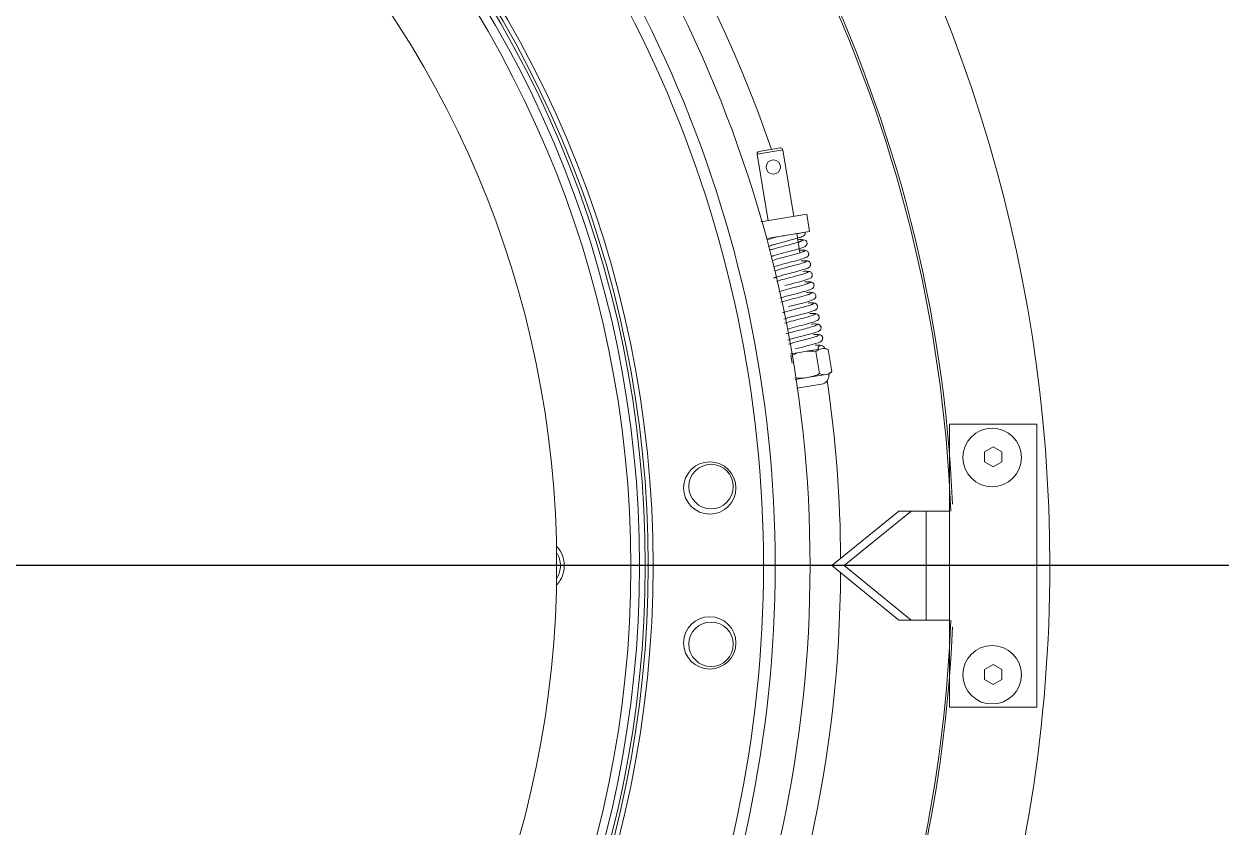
# Model space of a CAD drawing. Header units: millimetres. Extents: x -1838618 to -1600818, y -1770412 to -1553248.
# Drawn here: x -1792291 to -1792016.4, y -1685605.7 to -1685421.4 of the extents above; entities that cross this region are included whole.
import ezdxf

# ---------------------------------------------------------------- set-up
doc = ezdxf.new("R2010")
doc.units = ezdxf.units.MM
doc.header["$LTSCALE"] = 100
doc.layers.add('412equipment', color=6, linetype='Continuous')
doc.layers.add('_____1', color=160, linetype='Continuous')

# ---------------------------------------------------------------- blocks, each defined once
blk = doc.blocks.new('67')
at = {"color": 4, "ltscale": 100}
blk.add_line((26786.59, 0), (-4089.12, 0), dxfattribs=at)
blk = doc.blocks.new('A$C2A4D0462')
at = {"layer": '_____1', "color": 7, "lineweight": 0}
for p, q in [((18.783, 6.362), (18.388, 6.297)), ((18.388, 6.297), (18.557, 5.277)), ((18.415, 6.335), (18.744, 6.39)), ((18.783, 6.362), (18.951, 5.343)), ((18.447, 5.259), (19.149, 5.375)), ((19.149, 5.375), (19.192, 5.112)), ((19.192, 5.112), (18.536, 5.004)), ((18.995, 5.08), (19.044, 4.786)), ((19.138, 3.279), (19.353, 3.314)), ((19.353, 3.314), (19.4, 3.322)), ((19.4, 3.322), (19.424, 3.326)), ((19.424, 3.326), (19.476, 3.306)), ((19.476, 3.306), (19.532, 2.969)), ((18.899, 3.239), (19.045, 3.263)), ((18.926, 3.096), (18.906, 3.212)), ((19.045, 3.263), (19.138, 3.279)), ((19.342, 2.937), (19.286, 3.275)), ((19.442, 2.924), (19.486, 2.931)), ((19.486, 2.931), (19.532, 2.969)), ((18.972, 2.846), (19.157, 2.876)), ((19.376, 2.778), (18.997, 2.715)), ((19.157, 2.876), (19.442, 2.924)), ((19.34, 2.772), (19.34, 2.772)), ((22.666, 2.166), (21.333, 2.166)), ((21.333, 2.166), (21.333, 0.833)), ((22.666, -2.167), (22.666, 2.166)), ((21.866, 1.743), (22, 1.82)), ((21.866, 1.589), (21.866, 1.743)), ((22, 1.82), (22.133, 1.743)), ((22.133, 1.743), (22.133, 1.589)), ((22, 1.512), (21.866, 1.589)), ((22.133, 1.589), (22, 1.512)), ((19.533, 0), (20.559, 0.833)), ((20.747, 0.833), (19.721, 0)), ((20.747, 0.833), (20.559, 0.833)), ((20.975, 0.833), (20.747, 0.833)), ((20.975, 0.833), (21.333, 0.833)), ((20.975, -0.834), (20.975, 0.833)), ((21.333, 0.833), (21.333, -0.834)), ((17.217, 0), (17.682, 0)), ((19.721, 0), (19.533, 0)), ((20.559, -0.834), (19.533, 0)), ((19.721, 0), (20.747, -0.834)), ((20.747, -0.834), (20.559, -0.834)), ((20.747, -0.834), (20.975, -0.834)), ((21.333, -0.834), (20.975, -0.834)), ((21.333, -0.834), (21.333, -2.167)), ((21.866, -1.59), (22, -1.513)), ((21.866, -1.744), (21.866, -1.59)), ((22, -1.513), (22.133, -1.59)), ((22.133, -1.59), (22.133, -1.744)), ((22, -1.821), (21.866, -1.744)), ((22.133, -1.744), (22, -1.821)), ((21.333, -2.167), (22.666, -2.167))]:
    blk.add_line(p, q, dxfattribs=at)
for points in [[(18.804, 5.048), (18.801, 5.047), (18.796, 5.047), (18.794, 5.046), (18.792, 5.046), (18.789, 5.045), (18.785, 5.045), (18.782, 5.044), (18.78, 5.044)], [(19.072, 4.967), (19.072, 4.968), (19.071, 4.968), (19.069, 4.967), (19.065, 4.966), (19.061, 4.964), (19.055, 4.962), (19.048, 4.959), (19.04, 4.955), (19.03, 4.951)], [(19.098, 4.806), (19.1, 4.806), (19.102, 4.808), (19.104, 4.808), (19.105, 4.809), (19.106, 4.809), (19.108, 4.81), (19.11, 4.81), (19.112, 4.811)], [(19.121, 4.819), (19.12, 4.818), (19.12, 4.816), (19.119, 4.816), (19.118, 4.815), (19.116, 4.813), (19.115, 4.813), (19.115, 4.812), (19.113, 4.812), (19.113, 4.811), (19.112, 4.811)], [(18.688, 4.417), (18.678, 4.413), (18.669, 4.409), (18.662, 4.406), (18.656, 4.404), (18.651, 4.402), (18.647, 4.401), (18.645, 4.4), (18.643, 4.4), (18.644, 4.4)], [(19.174, 4.496), (19.174, 4.494), (19.173, 4.494), (19.173, 4.493), (19.172, 4.493), (19.172, 4.492), (19.17, 4.492), (19.169, 4.491), (19.167, 4.49), (19.164, 4.488), (19.161, 4.487), (19.157, 4.485), (19.152, 4.483)], [(19.205, 4.16), (19.206, 4.161), (19.205, 4.16), (19.202, 4.16), (19.199, 4.158), (19.194, 4.157), (19.189, 4.154), (19.181, 4.151), (19.173, 4.148), (19.164, 4.144)], [(19.281, 3.851), (19.281, 3.849), (19.279, 3.847), (19.278, 3.846), (19.277, 3.845), (19.276, 3.845), (19.276, 3.844), (19.275, 3.844), (19.274, 3.843), (19.273, 3.843), (19.272, 3.842)], [(19.308, 3.689), (19.308, 3.688), (19.307, 3.688), (19.307, 3.686), (19.306, 3.686), (19.306, 3.685), (19.305, 3.685), (19.305, 3.684), (19.303, 3.684), (19.302, 3.683), (19.3, 3.682), (19.297, 3.681), (19.294, 3.679), (19.29, 3.678), (19.286, 3.676)], [(18.906, 3.212), (18.905, 3.212), (18.905, 3.213), (18.904, 3.213)], [(7.91, 0), (11.633, 0), (15.356, 0)], [(19.544, 0), (23.266, 0), (26.989, 0)]]:
    blk.add_lwpolyline(points, dxfattribs=at)
for points in [[(28.929, 4.5), (27.431, 14.13), (21.24, 22.383), (12.414, 26.515)], [(29.762, 4.5), (28.345, 13.872), (22.596, 22.029), (14.247, 26.515)], [(32.802, 4.5), (31.598, 13.278), (26.925, 21.208), (19.829, 26.514)], [(22.867, 0), (22.867, 9.544), (16.94, 18.083), (8, 21.422)], [(21.351, 0.834), (21.12, 6.752), (18.443, 12.308), (13.959, 16.177)], [(21.379, 0.938), (21.121, 6.83), (18.442, 12.355), (13.976, 16.206)], [(18.608, 6.367), (17.514, 9.565), (15.614, 12.426), (13.092, 14.676)], [(18.667, 0), (18.667, 5.248), (16.458, 10.254), (12.581, 13.791)], [(18.488, 0), (18.488, 5.184), (16.312, 10.13), (12.49, 13.632)], [(18.702, 5.031), (18.65, 5.017), (18.592, 5.002), (18.542, 4.983)], [(19.126, 5.101), (19.078, 5.094), (19.028, 5.084), (18.979, 5.077)], [(19.18, 4.778), (19.166, 4.842), (19.086, 4.825), (19.037, 4.826)], [(19.34, 3.81), (19.33, 3.871), (19.243, 3.859), (19.197, 3.857)], [(19.259, 3.837), (19.263, 3.839), (19.268, 3.842), (19.272, 3.842)], [(19.353, 3.314), (19.327, 3.306), (19.308, 3.292), (19.286, 3.275)], [(19.476, 3.306), (19.452, 3.315), (19.427, 3.322), (19.4, 3.322)], [(19.045, 3.263), (18.998, 3.253), (18.95, 3.232), (18.906, 3.212)], [(19.286, 3.275), (19.236, 3.281), (19.189, 3.283), (19.138, 3.279)], [(19.157, 2.876), (19.226, 2.889), (19.278, 2.906), (19.342, 2.937)], [(19.342, 2.937), (19.373, 2.926), (19.409, 2.917), (19.442, 2.924)], [(19.442, 2.924), (19.474, 2.928), (19.508, 2.949), (19.532, 2.969)], [(18.967, 2.874), (19.032, 2.866), (19.093, 2.866), (19.157, 2.876)], [(19.667, 0.108), (19.662, 1.019), (19.594, 1.929), (19.462, 2.83)], [(15.439, 0), (15.439, 0.106), (15.401, 0.208), (15.331, 0.288)], [(15.381, 0), (15.381, 0.065), (15.364, 0.13), (15.332, 0.187)], [(12.49, -13.632), (16.312, -10.13), (18.488, -5.184), (18.488, 0)], [(12.581, -13.791), (16.458, -10.254), (18.667, -5.248), (18.667, 0)], [(15.331, -0.288), (15.401, -0.209), (15.439, -0.106), (15.439, 0)], [(15.332, -0.187), (15.364, -0.13), (15.381, -0.065), (15.381, 0)], [(18.534, -13.393), (21.351, -9.496), (22.867, -4.809), (22.867, 0)], [(13.092, -14.676), (17.247, -10.97), (19.636, -5.676), (19.667, -0.108)], [(16.822, -13.175), (19.591, -9.639), (21.176, -5.322), (21.351, -0.834)], [(16.875, -13.161), (19.61, -9.654), (21.185, -5.382), (21.379, -0.938)]]:
    blk.add_open_spline(points, degree=3, dxfattribs=at)
for points, knots in [([(16.799, 0.003), (16.799, 9.269), (9.278, 16.79), (0.012, 16.79), (-9.255, 16.79), (-16.775, 9.269), (-16.775, 0.003), (-16.775, -9.264), (-9.255, -16.784), (0.012, -16.784), (9.278, -16.784), (16.799, -9.264), (16.799, 0.003)], [0, 0, 0, 0, 1, 1, 1, 2, 2, 2, 3, 3, 3, 4, 4, 4, 4]), ([(16.724, 0.003), (16.724, 9.24), (9.227, 16.736), (-0.009, 16.736), (-9.246, 16.736), (-16.742, 9.24), (-16.742, 0.003), (-16.742, -9.234), (-9.246, -16.73), (-0.009, -16.73), (9.227, -16.73), (16.724, -9.234), (16.724, 0.003)], [0, 0, 0, 0, 1, 1, 1, 2, 2, 2, 3, 3, 3, 4, 4, 4, 4]), ([(16.679, 0.003), (16.679, 9.203), (9.212, 16.67), (0.012, 16.67), (-9.188, 16.67), (-16.655, 9.203), (-16.655, 0.003), (-16.655, -9.197), (-9.188, -16.664), (0.012, -16.664), (9.212, -16.664), (16.679, -9.197), (16.679, 0.003)], [0, 0, 0, 0, 1, 1, 1, 2, 2, 2, 3, 3, 3, 4, 4, 4, 4]), ([(16.591, 0.003), (16.591, 9.166), (9.154, 16.603), (-0.009, 16.603), (-9.173, 16.603), (-16.609, 9.166), (-16.609, 0.003), (-16.609, -9.16), (-9.173, -16.597), (-0.009, -16.597), (9.154, -16.597), (16.591, -9.16), (16.591, 0.003)], [0, 0, 0, 0, 1, 1, 1, 2, 2, 2, 3, 3, 3, 4, 4, 4, 4]), ([(16.458, -0.018), (16.458, 9.071), (9.08, 16.449), (-0.009, 16.449), (-9.099, 16.449), (-16.476, 9.071), (-16.476, -0.018), (-16.476, -9.108), (-9.099, -16.485), (-0.009, -16.485), (9.08, -16.485), (16.458, -9.108), (16.458, -0.018)], [0, 0, 0, 0, 1, 1, 1, 2, 2, 2, 3, 3, 3, 4, 4, 4, 4]), ([(15.324, 0.003), (15.324, 8.467), (8.454, 15.336), (-0.009, 15.336), (-8.473, 15.336), (-15.343, 8.467), (-15.343, 0.003), (-15.343, -8.461), (-8.473, -15.33), (-0.009, -15.33), (8.454, -15.33), (15.324, -8.461), (15.324, 0.003)], [0, 0, 0, 0, 1, 1, 1, 2, 2, 2, 3, 3, 3, 4, 4, 4, 4]), ([(12.854, -14.263), (16.894, -10.622), (19.2, -5.439), (19.2, 0), (19.2, 5.438), (16.894, 10.622), (12.854, 14.263)], [0, 0, 0, 0, 1, 1, 1, 2, 2, 2, 2]), ([(18.416, 6.334), (18.4, 6.332), (18.388, 6.318), (18.388, 6.302), (18.388, 6.3), (18.388, 6.298), (18.389, 6.297)], [0, 0, 0, 0, 1, 1, 1, 2, 2, 2, 2]), ([(18.783, 6.362), (18.78, 6.378), (18.766, 6.39), (18.75, 6.39), (18.748, 6.39), (18.747, 6.39), (18.745, 6.39)], [0, 0, 0, 0, 1, 1, 1, 2, 2, 2, 2]), ([(18.748, 6.099), (18.748, 6.159), (18.699, 6.209), (18.638, 6.209), (18.578, 6.209), (18.528, 6.159), (18.528, 6.099), (18.528, 6.038), (18.578, 5.989), (18.638, 5.989), (18.699, 5.989), (18.748, 6.038), (18.748, 6.099)], [0, 0, 0, 0, 1, 1, 1, 2, 2, 2, 3, 3, 3, 4, 4, 4, 4]), ([(19.072, 4.967), (19.072, 4.967), (19.071, 4.967), (19.071, 4.967), (19.071, 4.967), (19.069, 4.966), (19.069, 4.966), (19.069, 4.966), (19.067, 4.965), (19.067, 4.965), (19.067, 4.965), (19.065, 4.964), (19.065, 4.964), (19.065, 4.964), (19.061, 4.962), (19.061, 4.962), (19.061, 4.962), (19.057, 4.961), (19.057, 4.961), (19.04, 4.953), (19.024, 4.951), (19.007, 4.944), (18.953, 4.929), (18.898, 4.913), (18.843, 4.9), (18.775, 4.88), (18.704, 4.864), (18.636, 4.844), (18.636, 4.844), (18.62, 4.839), (18.62, 4.839), (18.62, 4.839), (18.605, 4.835), (18.605, 4.835), (18.605, 4.835), (18.592, 4.83), (18.592, 4.83), (18.592, 4.83), (18.59, 4.83), (18.59, 4.83), (18.59, 4.83), (18.589, 4.829), (18.589, 4.829), (18.589, 4.829), (18.587, 4.829), (18.587, 4.829), (18.587, 4.829), (18.586, 4.828), (18.586, 4.828), (18.586, 4.828), (18.584, 4.828), (18.584, 4.828), (18.584, 4.828), (18.583, 4.827), (18.583, 4.827)], [0, 0, 0, 0, 1, 1, 1, 2, 2, 2, 3, 3, 3, 4, 4, 4, 5, 5, 5, 6, 6, 6, 7, 7, 7, 8, 8, 8, 9, 9, 9, 10, 10, 10, 11, 11, 11, 12, 12, 12, 13, 13, 13, 14, 14, 14, 15, 15, 15, 16, 16, 16, 17, 17, 17, 18, 18, 18, 18]), ([(18.707, 4.929), (18.815, 4.959), (18.925, 4.984), (19.032, 5.018), (19.052, 5.024), (19.073, 5.031), (19.091, 5.04), (19.099, 5.046), (19.098, 5.043), (19.106, 5.05), (19.106, 5.05), (19.109, 5.052), (19.109, 5.052), (19.109, 5.052), (19.111, 5.055), (19.111, 5.055), (19.111, 5.055), (19.114, 5.058), (19.114, 5.058), (19.114, 5.058), (19.116, 5.061), (19.116, 5.061), (19.116, 5.061), (19.119, 5.064), (19.119, 5.064), (19.119, 5.064), (19.119, 5.065), (19.119, 5.065), (19.119, 5.065), (19.12, 5.065), (19.12, 5.065), (19.12, 5.065), (19.12, 5.067), (19.12, 5.067), (19.12, 5.067), (19.121, 5.068), (19.121, 5.068), (19.121, 5.068), (19.122, 5.07), (19.122, 5.07), (19.122, 5.07), (19.123, 5.072), (19.123, 5.072), (19.126, 5.076), (19.126, 5.082), (19.127, 5.086), (19.127, 5.086), (19.127, 5.1), (19.127, 5.1), (19.127, 5.1), (19.126, 5.101), (19.126, 5.101)], [0, 0, 0, 0, 1, 1, 1, 2, 2, 2, 3, 3, 3, 4, 4, 4, 5, 5, 5, 6, 6, 6, 7, 7, 7, 8, 8, 8, 9, 9, 9, 10, 10, 10, 11, 11, 11, 12, 12, 12, 13, 13, 13, 14, 14, 14, 15, 15, 15, 16, 16, 16, 17, 17, 17, 17]), ([(19.153, 4.94), (19.151, 4.955), (19.139, 4.973), (19.123, 4.979), (19.096, 4.993), (19.04, 4.989), (19.01, 4.987)], [0, 0, 0, 0, 1, 1, 1, 2, 2, 2, 2]), ([(19.094, 4.981), (19.094, 4.981), (19.094, 4.98), (19.094, 4.98), (19.094, 4.98), (19.093, 4.979), (19.093, 4.979), (19.093, 4.979), (19.092, 4.978), (19.092, 4.978), (19.092, 4.978), (19.089, 4.977), (19.089, 4.977), (19.089, 4.977), (19.085, 4.975), (19.085, 4.975), (19.068, 4.966), (19.048, 4.959), (19.03, 4.951)], [0, 0, 0, 0, 1, 1, 1, 2, 2, 2, 3, 3, 3, 4, 4, 4, 5, 5, 5, 6, 6, 6, 6]), ([(18.563, 4.884), (18.563, 4.884), (18.564, 4.885), (18.564, 4.885), (18.564, 4.885), (18.565, 4.885), (18.565, 4.885), (18.565, 4.885), (18.567, 4.886), (18.567, 4.886), (18.567, 4.886), (18.571, 4.888), (18.571, 4.888), (18.571, 4.888), (18.577, 4.89), (18.577, 4.89), (18.596, 4.897), (18.621, 4.905), (18.64, 4.91), (18.663, 4.918), (18.684, 4.923), (18.707, 4.929)], [0, 0, 0, 0, 1, 1, 1, 2, 2, 2, 3, 3, 3, 4, 4, 4, 5, 5, 5, 6, 6, 6, 7, 7, 7, 7]), ([(18.608, 4.73), (18.608, 4.73), (18.608, 4.731), (18.608, 4.731), (18.608, 4.731), (18.61, 4.731), (18.61, 4.731), (18.61, 4.731), (18.616, 4.733), (18.616, 4.733), (18.616, 4.733), (18.624, 4.736), (18.624, 4.736), (18.624, 4.736), (18.632, 4.739), (18.632, 4.739), (18.632, 4.739), (18.641, 4.741), (18.641, 4.741), (18.641, 4.741), (18.651, 4.744), (18.651, 4.744), (18.699, 4.76), (18.748, 4.771), (18.796, 4.784), (18.898, 4.814), (19.018, 4.837), (19.115, 4.877), (19.123, 4.881), (19.129, 4.886), (19.136, 4.891), (19.136, 4.891), (19.142, 4.897), (19.142, 4.897), (19.142, 4.897), (19.144, 4.901), (19.144, 4.901), (19.144, 4.901), (19.146, 4.904), (19.146, 4.904), (19.146, 4.904), (19.147, 4.905), (19.147, 4.905), (19.147, 4.905), (19.147, 4.906), (19.147, 4.906), (19.147, 4.906), (19.148, 4.907), (19.148, 4.907), (19.148, 4.907), (19.148, 4.908), (19.148, 4.908), (19.154, 4.917), (19.151, 4.918), (19.154, 4.926), (19.154, 4.926), (19.154, 4.937), (19.154, 4.937), (19.154, 4.937), (19.153, 4.938), (19.153, 4.938), (19.153, 4.938), (19.153, 4.94), (19.153, 4.94)], [0, 0, 0, 0, 1, 1, 1, 2, 2, 2, 3, 3, 3, 4, 4, 4, 5, 5, 5, 6, 6, 6, 7, 7, 7, 8, 8, 8, 9, 9, 9, 10, 10, 10, 11, 11, 11, 12, 12, 12, 13, 13, 13, 14, 14, 14, 15, 15, 15, 16, 16, 16, 17, 17, 17, 18, 18, 18, 19, 19, 19, 20, 20, 20, 21, 21, 21, 21]), ([(19.098, 4.806), (19.098, 4.806), (19.098, 4.805), (19.098, 4.805), (19.098, 4.805), (19.096, 4.805), (19.096, 4.805), (19.096, 4.805), (19.095, 4.804), (19.095, 4.804), (19.095, 4.804), (19.093, 4.803), (19.093, 4.803), (19.093, 4.803), (19.091, 4.802), (19.091, 4.802), (19.091, 4.802), (19.088, 4.801), (19.088, 4.801), (19.088, 4.801), (19.085, 4.8), (19.085, 4.8), (19.085, 4.8), (19.082, 4.799), (19.082, 4.799), (19.082, 4.799), (19.073, 4.795), (19.073, 4.795), (19.021, 4.779), (18.968, 4.764), (18.915, 4.75), (18.82, 4.725), (18.716, 4.7), (18.623, 4.67)], [0, 0, 0, 0, 1, 1, 1, 2, 2, 2, 3, 3, 3, 4, 4, 4, 5, 5, 5, 6, 6, 6, 7, 7, 7, 8, 8, 8, 9, 9, 9, 10, 10, 10, 11, 11, 11, 11]), ([(18.647, 4.573), (18.733, 4.601), (18.824, 4.623), (18.911, 4.646), (18.977, 4.664), (19.046, 4.679), (19.109, 4.703), (19.109, 4.703), (19.122, 4.707), (19.122, 4.707), (19.122, 4.707), (19.132, 4.712), (19.132, 4.712), (19.132, 4.712), (19.141, 4.716), (19.141, 4.716), (19.141, 4.716), (19.148, 4.719), (19.148, 4.719), (19.148, 4.719), (19.154, 4.723), (19.154, 4.723), (19.154, 4.723), (19.158, 4.726), (19.158, 4.726), (19.158, 4.726), (19.159, 4.727), (19.159, 4.727), (19.159, 4.727), (19.16, 4.728), (19.16, 4.728), (19.16, 4.728), (19.161, 4.728), (19.161, 4.728), (19.161, 4.728), (19.161, 4.729), (19.161, 4.729), (19.161, 4.729), (19.162, 4.729), (19.162, 4.729), (19.162, 4.729), (19.162, 4.73), (19.162, 4.73), (19.162, 4.73), (19.163, 4.73), (19.163, 4.73), (19.163, 4.73), (19.163, 4.731), (19.163, 4.731), (19.163, 4.731), (19.164, 4.731), (19.164, 4.731), (19.164, 4.731), (19.166, 4.733), (19.166, 4.733), (19.166, 4.733), (19.168, 4.736), (19.168, 4.736), (19.168, 4.736), (19.17, 4.738), (19.17, 4.738), (19.17, 4.738), (19.172, 4.741), (19.172, 4.741), (19.175, 4.746), (19.176, 4.748), (19.178, 4.754), (19.181, 4.762), (19.18, 4.757), (19.18, 4.766), (19.183, 4.771), (19.179, 4.772), (19.18, 4.778)], [0, 0, 0, 0, 1, 1, 1, 2, 2, 2, 3, 3, 3, 4, 4, 4, 5, 5, 5, 6, 6, 6, 7, 7, 7, 8, 8, 8, 9, 9, 9, 10, 10, 10, 11, 11, 11, 12, 12, 12, 13, 13, 13, 14, 14, 14, 15, 15, 15, 16, 16, 16, 17, 17, 17, 18, 18, 18, 19, 19, 19, 20, 20, 20, 21, 21, 21, 22, 22, 22, 23, 23, 23, 24, 24, 24, 24]), ([(19.125, 4.644), (19.125, 4.644), (19.124, 4.644), (19.124, 4.644), (19.124, 4.644), (19.123, 4.643), (19.123, 4.643), (19.123, 4.643), (19.121, 4.642), (19.121, 4.642), (19.121, 4.642), (19.12, 4.642), (19.12, 4.642), (19.12, 4.642), (19.117, 4.641), (19.117, 4.641), (19.117, 4.641), (19.114, 4.639), (19.114, 4.639), (19.114, 4.639), (19.111, 4.638), (19.111, 4.638), (19.111, 4.638), (19.107, 4.637), (19.107, 4.637), (19.107, 4.637), (19.1, 4.634), (19.1, 4.634), (19.064, 4.623), (19.028, 4.612), (18.992, 4.602), (18.887, 4.571), (18.761, 4.548), (18.661, 4.509)], [0, 0, 0, 0, 1, 1, 1, 2, 2, 2, 3, 3, 3, 4, 4, 4, 5, 5, 5, 6, 6, 6, 7, 7, 7, 8, 8, 8, 9, 9, 9, 10, 10, 10, 11, 11, 11, 11]), ([(18.679, 4.411), (18.834, 4.467), (19.011, 4.494), (19.164, 4.552), (19.173, 4.557), (19.183, 4.561), (19.19, 4.569), (19.19, 4.569), (19.192, 4.571), (19.192, 4.571), (19.192, 4.571), (19.193, 4.572), (19.193, 4.572), (19.193, 4.572), (19.194, 4.574), (19.194, 4.574), (19.194, 4.574), (19.196, 4.575), (19.196, 4.575), (19.196, 4.575), (19.197, 4.577), (19.197, 4.577), (19.197, 4.577), (19.199, 4.579), (19.199, 4.579), (19.199, 4.579), (19.2, 4.581), (19.2, 4.581), (19.2, 4.581), (19.2, 4.582), (19.2, 4.582), (19.2, 4.582), (19.201, 4.583), (19.201, 4.583), (19.201, 4.583), (19.201, 4.584), (19.201, 4.584), (19.201, 4.584), (19.202, 4.585), (19.202, 4.585), (19.202, 4.585), (19.203, 4.587), (19.203, 4.587), (19.203, 4.587), (19.204, 4.589), (19.204, 4.589), (19.204, 4.589), (19.205, 4.591), (19.205, 4.591), (19.205, 4.591), (19.205, 4.594), (19.205, 4.594), (19.205, 4.594), (19.206, 4.597), (19.206, 4.597), (19.206, 4.597), (19.207, 4.601), (19.207, 4.601), (19.207, 4.601), (19.207, 4.602), (19.207, 4.602), (19.207, 4.607), (19.207, 4.612), (19.207, 4.617)], [0, 0, 0, 0, 1, 1, 1, 2, 2, 2, 3, 3, 3, 4, 4, 4, 5, 5, 5, 6, 6, 6, 7, 7, 7, 8, 8, 8, 9, 9, 9, 10, 10, 10, 11, 11, 11, 12, 12, 12, 13, 13, 13, 14, 14, 14, 15, 15, 15, 16, 16, 16, 17, 17, 17, 18, 18, 18, 19, 19, 19, 20, 20, 20, 21, 21, 21, 21]), ([(19.207, 4.617), (19.207, 4.617), (19.206, 4.619), (19.206, 4.619), (19.206, 4.619), (19.206, 4.621), (19.206, 4.621), (19.206, 4.621), (19.205, 4.623), (19.205, 4.623), (19.205, 4.623), (19.204, 4.625), (19.204, 4.625), (19.204, 4.625), (19.204, 4.628), (19.204, 4.628), (19.204, 4.628), (19.203, 4.63), (19.203, 4.63), (19.203, 4.63), (19.202, 4.632), (19.202, 4.632), (19.198, 4.638), (19.195, 4.644), (19.189, 4.648), (19.189, 4.648), (19.188, 4.649), (19.188, 4.649), (19.188, 4.649), (19.186, 4.651), (19.186, 4.651), (19.186, 4.651), (19.184, 4.652), (19.184, 4.652), (19.184, 4.652), (19.183, 4.653), (19.183, 4.653), (19.183, 4.653), (19.181, 4.654), (19.181, 4.654), (19.181, 4.654), (19.18, 4.655), (19.18, 4.655), (19.18, 4.655), (19.178, 4.656), (19.178, 4.656), (19.178, 4.656), (19.177, 4.656), (19.177, 4.656), (19.177, 4.656), (19.176, 4.657), (19.176, 4.657), (19.176, 4.657), (19.175, 4.657), (19.175, 4.657), (19.175, 4.657), (19.174, 4.658), (19.174, 4.658), (19.174, 4.658), (19.173, 4.658), (19.173, 4.658), (19.173, 4.658), (19.172, 4.659), (19.172, 4.659), (19.172, 4.659), (19.169, 4.659), (19.169, 4.659), (19.169, 4.659), (19.169, 4.66), (19.169, 4.66), (19.169, 4.66), (19.168, 4.66), (19.168, 4.66), (19.168, 4.66), (19.165, 4.661), (19.165, 4.661), (19.165, 4.661), (19.163, 4.661), (19.163, 4.661), (19.163, 4.661), (19.16, 4.662), (19.16, 4.662), (19.16, 4.662), (19.157, 4.663), (19.157, 4.663), (19.157, 4.663), (19.154, 4.663), (19.154, 4.663), (19.154, 4.663), (19.15, 4.664), (19.15, 4.664), (19.15, 4.664), (19.147, 4.664), (19.147, 4.664), (19.147, 4.664), (19.143, 4.665), (19.143, 4.665), (19.143, 4.665), (19.138, 4.665), (19.138, 4.665), (19.114, 4.667), (19.088, 4.665), (19.064, 4.664)], [0, 0, 0, 0, 1, 1, 1, 2, 2, 2, 3, 3, 3, 4, 4, 4, 5, 5, 5, 6, 6, 6, 7, 7, 7, 8, 8, 8, 9, 9, 9, 10, 10, 10, 11, 11, 11, 12, 12, 12, 13, 13, 13, 14, 14, 14, 15, 15, 15, 16, 16, 16, 17, 17, 17, 18, 18, 18, 19, 19, 19, 20, 20, 20, 21, 21, 21, 22, 22, 22, 23, 23, 23, 24, 24, 24, 25, 25, 25, 26, 26, 26, 27, 27, 27, 28, 28, 28, 29, 29, 29, 30, 30, 30, 31, 31, 31, 32, 32, 32, 33, 33, 33, 34, 34, 34, 34]), ([(19.147, 4.658), (19.147, 4.658), (19.147, 4.655), (19.147, 4.655), (19.147, 4.655), (19.146, 4.655), (19.146, 4.655), (19.146, 4.655), (19.146, 4.654), (19.146, 4.654), (19.146, 4.654), (19.145, 4.654), (19.145, 4.654), (19.145, 4.654), (19.145, 4.653), (19.145, 4.653), (19.145, 4.653), (19.144, 4.653), (19.144, 4.653), (19.144, 4.653), (19.143, 4.652), (19.143, 4.652), (19.143, 4.652), (19.142, 4.652), (19.142, 4.652), (19.142, 4.652), (19.141, 4.651), (19.141, 4.651), (19.136, 4.648), (19.131, 4.647), (19.125, 4.644)], [0, 0, 0, 0, 1, 1, 1, 2, 2, 2, 3, 3, 3, 4, 4, 4, 5, 5, 5, 6, 6, 6, 7, 7, 7, 8, 8, 8, 9, 9, 9, 10, 10, 10, 10]), ([(19.152, 4.483), (19.152, 4.483), (19.151, 4.483), (19.151, 4.483), (19.151, 4.483), (19.151, 4.482), (19.151, 4.482), (19.151, 4.482), (19.149, 4.482), (19.149, 4.482), (19.149, 4.482), (19.148, 4.481), (19.148, 4.481), (19.148, 4.481), (19.146, 4.48), (19.146, 4.48), (19.146, 4.48), (19.143, 4.479), (19.143, 4.479), (19.135, 4.476), (19.127, 4.472), (19.118, 4.47), (19.083, 4.457), (19.043, 4.448), (19.006, 4.437), (18.918, 4.412), (18.828, 4.392), (18.74, 4.366), (18.729, 4.363), (18.7, 4.356), (18.691, 4.349)], [0, 0, 0, 0, 1, 1, 1, 2, 2, 2, 3, 3, 3, 4, 4, 4, 5, 5, 5, 6, 6, 6, 7, 7, 7, 8, 8, 8, 9, 9, 9, 10, 10, 10, 10]), ([(18.814, 4.284), (18.934, 4.317), (19.062, 4.344), (19.179, 4.386), (19.195, 4.392), (19.213, 4.4), (19.223, 4.415), (19.231, 4.423), (19.232, 4.433), (19.234, 4.444), (19.234, 4.444), (19.234, 4.454), (19.234, 4.454), (19.234, 4.454), (19.233, 4.455), (19.233, 4.455), (19.233, 4.455), (19.233, 4.456), (19.233, 4.456)], [0, 0, 0, 0, 1, 1, 1, 2, 2, 2, 3, 3, 3, 4, 4, 4, 5, 5, 5, 6, 6, 6, 6]), ([(19.091, 4.502), (19.105, 4.502), (19.119, 4.504), (19.133, 4.504), (19.143, 4.505), (19.141, 4.502), (19.151, 4.503), (19.151, 4.503), (19.154, 4.503), (19.154, 4.503), (19.154, 4.503), (19.157, 4.502), (19.157, 4.502), (19.157, 4.502), (19.162, 4.502), (19.162, 4.502), (19.162, 4.502), (19.164, 4.501), (19.164, 4.501)], [0, 0, 0, 0, 1, 1, 1, 2, 2, 2, 3, 3, 3, 4, 4, 4, 5, 5, 5, 6, 6, 6, 6]), ([(19.164, 4.501), (19.164, 4.501), (19.166, 4.502), (19.166, 4.502), (19.166, 4.502), (19.173, 4.502), (19.173, 4.502), (19.176, 4.502), (19.179, 4.502), (19.182, 4.502)], [0, 0, 0, 0, 1, 1, 1, 2, 2, 2, 3, 3, 3, 3]), ([(19.233, 4.456), (19.233, 4.462), (19.233, 4.46), (19.23, 4.466), (19.23, 4.466), (19.23, 4.468), (19.23, 4.468), (19.23, 4.468), (19.228, 4.471), (19.228, 4.471), (19.228, 4.471), (19.227, 4.473), (19.227, 4.473), (19.227, 4.473), (19.226, 4.475), (19.226, 4.475), (19.226, 4.475), (19.224, 4.477), (19.224, 4.477), (19.224, 4.477), (19.223, 4.479), (19.223, 4.479), (19.215, 4.488), (19.216, 4.488), (19.205, 4.494), (19.205, 4.494), (19.204, 4.495), (19.204, 4.495), (19.204, 4.495), (19.203, 4.495), (19.203, 4.495), (19.203, 4.495), (19.201, 4.496), (19.201, 4.496), (19.201, 4.496), (19.2, 4.496), (19.2, 4.496), (19.2, 4.496), (19.199, 4.497), (19.199, 4.497), (19.199, 4.497), (19.198, 4.497), (19.198, 4.497), (19.198, 4.497), (19.197, 4.498), (19.197, 4.498), (19.197, 4.498), (19.195, 4.498), (19.195, 4.498), (19.195, 4.498), (19.194, 4.499), (19.194, 4.499), (19.194, 4.499), (19.192, 4.499), (19.192, 4.499), (19.192, 4.499), (19.191, 4.5), (19.191, 4.5), (19.191, 4.5), (19.188, 4.5), (19.188, 4.5), (19.188, 4.5), (19.187, 4.501), (19.187, 4.501), (19.187, 4.501), (19.183, 4.501), (19.183, 4.501), (19.183, 4.501), (19.182, 4.502), (19.182, 4.502)], [0, 0, 0, 0, 1, 1, 1, 2, 2, 2, 3, 3, 3, 4, 4, 4, 5, 5, 5, 6, 6, 6, 7, 7, 7, 8, 8, 8, 9, 9, 9, 10, 10, 10, 11, 11, 11, 12, 12, 12, 13, 13, 13, 14, 14, 14, 15, 15, 15, 16, 16, 16, 17, 17, 17, 18, 18, 18, 19, 19, 19, 20, 20, 20, 21, 21, 21, 22, 22, 22, 23, 23, 23, 23]), ([(19.179, 4.322), (19.174, 4.317), (19.155, 4.314), (19.147, 4.309), (19.099, 4.293), (19.049, 4.279), (18.999, 4.267), (18.908, 4.242), (18.811, 4.22), (18.721, 4.19)], [0, 0, 0, 0, 1, 1, 1, 2, 2, 2, 3, 3, 3, 3]), ([(18.739, 4.09), (18.867, 4.135), (19.004, 4.161), (19.134, 4.201), (19.177, 4.217), (19.27, 4.229), (19.26, 4.294)], [0, 0, 0, 0, 1, 1, 1, 2, 2, 2, 2]), ([(19.26, 4.294), (19.259, 4.307), (19.254, 4.312), (19.246, 4.322), (19.242, 4.326), (19.237, 4.329), (19.232, 4.333), (19.232, 4.333), (19.23, 4.333), (19.23, 4.333), (19.23, 4.333), (19.229, 4.334), (19.229, 4.334), (19.229, 4.334), (19.228, 4.335), (19.228, 4.335), (19.228, 4.335), (19.226, 4.335), (19.226, 4.335), (19.226, 4.335), (19.225, 4.336), (19.225, 4.336), (19.225, 4.336), (19.223, 4.336), (19.223, 4.336), (19.223, 4.336), (19.222, 4.337), (19.222, 4.337), (19.222, 4.337), (19.221, 4.337), (19.221, 4.337), (19.221, 4.337), (19.22, 4.338), (19.22, 4.338), (19.22, 4.338), (19.217, 4.338), (19.217, 4.338), (19.217, 4.338), (19.216, 4.339), (19.216, 4.339), (19.216, 4.339), (19.213, 4.339), (19.213, 4.339), (19.213, 4.339), (19.212, 4.34), (19.212, 4.34), (19.212, 4.34), (19.207, 4.34), (19.207, 4.34), (19.207, 4.34), (19.206, 4.341), (19.206, 4.341), (19.197, 4.34), (19.203, 4.343), (19.196, 4.342), (19.169, 4.344), (19.145, 4.343), (19.117, 4.341)], [0, 0, 0, 0, 1, 1, 1, 2, 2, 2, 3, 3, 3, 4, 4, 4, 5, 5, 5, 6, 6, 6, 7, 7, 7, 8, 8, 8, 9, 9, 9, 10, 10, 10, 11, 11, 11, 12, 12, 12, 13, 13, 13, 14, 14, 14, 15, 15, 15, 16, 16, 16, 17, 17, 17, 18, 18, 18, 19, 19, 19, 19]), ([(19.201, 4.335), (19.201, 4.335), (19.201, 4.334), (19.201, 4.334), (19.201, 4.334), (19.2, 4.333), (19.2, 4.333), (19.2, 4.333), (19.198, 4.332), (19.198, 4.332), (19.198, 4.332), (19.196, 4.33), (19.196, 4.33), (19.196, 4.33), (19.191, 4.328), (19.191, 4.328), (19.173, 4.319), (19.155, 4.313), (19.136, 4.305)], [0, 0, 0, 0, 1, 1, 1, 2, 2, 2, 3, 3, 3, 4, 4, 4, 5, 5, 5, 6, 6, 6, 6]), ([(19.179, 4.322), (19.179, 4.322), (19.18, 4.322), (19.18, 4.322), (19.18, 4.322), (19.178, 4.322), (19.178, 4.322), (19.178, 4.322), (19.175, 4.321), (19.175, 4.321), (19.175, 4.321), (19.172, 4.32), (19.172, 4.32), (19.16, 4.315), (19.148, 4.311), (19.136, 4.305)], [0, 0, 0, 0, 1, 1, 1, 2, 2, 2, 3, 3, 3, 4, 4, 4, 5, 5, 5, 5]), ([(19.205, 4.16), (19.205, 4.16), (19.204, 4.159), (19.204, 4.159), (19.204, 4.159), (19.203, 4.159), (19.203, 4.159), (19.203, 4.159), (19.201, 4.158), (19.201, 4.158), (19.201, 4.158), (19.198, 4.156), (19.198, 4.156), (19.198, 4.156), (19.194, 4.155), (19.194, 4.155), (19.194, 4.155), (19.188, 4.153), (19.188, 4.153), (19.188, 4.153), (19.182, 4.15), (19.182, 4.15), (19.133, 4.135), (19.086, 4.121), (19.036, 4.108), (18.942, 4.083), (18.844, 4.059), (18.751, 4.03)], [0, 0, 0, 0, 1, 1, 1, 2, 2, 2, 3, 3, 3, 4, 4, 4, 5, 5, 5, 6, 6, 6, 7, 7, 7, 8, 8, 8, 9, 9, 9, 9]), ([(18.868, 3.961), (18.976, 3.994), (19.17, 4.028), (19.262, 4.078), (19.262, 4.078), (19.263, 4.079), (19.263, 4.079), (19.263, 4.079), (19.265, 4.08), (19.265, 4.08), (19.265, 4.08), (19.266, 4.081), (19.266, 4.081), (19.266, 4.081), (19.268, 4.082), (19.268, 4.082), (19.268, 4.082), (19.269, 4.084), (19.269, 4.084), (19.269, 4.084), (19.27, 4.085), (19.27, 4.085), (19.27, 4.085), (19.272, 4.086), (19.272, 4.086), (19.272, 4.086), (19.273, 4.088), (19.273, 4.088), (19.273, 4.088), (19.274, 4.089), (19.274, 4.089), (19.274, 4.089), (19.276, 4.091), (19.276, 4.091), (19.276, 4.091), (19.277, 4.092), (19.277, 4.092), (19.277, 4.092), (19.278, 4.094), (19.278, 4.094), (19.278, 4.094), (19.279, 4.096), (19.279, 4.096), (19.279, 4.096), (19.281, 4.098), (19.281, 4.098), (19.281, 4.098), (19.282, 4.1), (19.282, 4.1), (19.284, 4.105), (19.288, 4.112), (19.287, 4.118), (19.287, 4.118), (19.287, 4.122), (19.287, 4.122), (19.287, 4.122), (19.288, 4.124), (19.288, 4.124), (19.288, 4.124), (19.288, 4.126), (19.288, 4.126), (19.288, 4.126), (19.287, 4.127), (19.287, 4.127), (19.287, 4.127), (19.287, 4.133), (19.287, 4.133)], [0, 0, 0, 0, 1, 1, 1, 2, 2, 2, 3, 3, 3, 4, 4, 4, 5, 5, 5, 6, 6, 6, 7, 7, 7, 8, 8, 8, 9, 9, 9, 10, 10, 10, 11, 11, 11, 12, 12, 12, 13, 13, 13, 14, 14, 14, 15, 15, 15, 16, 16, 16, 17, 17, 17, 18, 18, 18, 19, 19, 19, 20, 20, 20, 21, 21, 21, 22, 22, 22, 22]), ([(19.287, 4.133), (19.285, 4.14), (19.284, 4.145), (19.279, 4.152), (19.272, 4.168), (19.255, 4.174), (19.239, 4.178), (19.239, 4.178), (19.237, 4.179), (19.237, 4.179), (19.237, 4.179), (19.231, 4.179), (19.231, 4.179), (19.231, 4.179), (19.229, 4.18), (19.229, 4.18), (19.229, 4.18), (19.226, 4.18), (19.226, 4.18), (19.221, 4.18), (19.222, 4.182), (19.213, 4.181), (19.188, 4.183), (19.169, 4.181), (19.144, 4.18)], [0, 0, 0, 0, 1, 1, 1, 2, 2, 2, 3, 3, 3, 4, 4, 4, 5, 5, 5, 6, 6, 6, 7, 7, 7, 8, 8, 8, 8]), ([(19.227, 4.173), (19.227, 4.173), (19.227, 4.172), (19.227, 4.172), (19.227, 4.172), (19.226, 4.171), (19.226, 4.171), (19.226, 4.171), (19.224, 4.17), (19.224, 4.17), (19.224, 4.17), (19.221, 4.169), (19.221, 4.169), (19.209, 4.162), (19.196, 4.157), (19.182, 4.153)], [0, 0, 0, 0, 1, 1, 1, 2, 2, 2, 3, 3, 3, 4, 4, 4, 5, 5, 5, 5]), ([(19.232, 3.998), (19.232, 3.998), (19.231, 3.998), (19.231, 3.998), (19.231, 3.998), (19.23, 3.997), (19.23, 3.997), (19.23, 3.997), (19.229, 3.997), (19.229, 3.997), (19.229, 3.997), (19.225, 3.995), (19.225, 3.995), (19.225, 3.995), (19.223, 3.994), (19.223, 3.994), (19.223, 3.994), (19.22, 3.993), (19.22, 3.993), (19.22, 3.993), (19.217, 3.992), (19.217, 3.992), (19.217, 3.992), (19.201, 3.986), (19.201, 3.986), (19.121, 3.961), (19.039, 3.941), (18.958, 3.919), (18.908, 3.906), (18.856, 3.893), (18.807, 3.878), (18.807, 3.878), (18.793, 3.874), (18.793, 3.874), (18.793, 3.874), (18.791, 3.874), (18.791, 3.874), (18.791, 3.874), (18.789, 3.873), (18.789, 3.873), (18.789, 3.873), (18.788, 3.873), (18.788, 3.873), (18.788, 3.873), (18.786, 3.872), (18.786, 3.872), (18.786, 3.872), (18.784, 3.872), (18.784, 3.872), (18.784, 3.872), (18.783, 3.871), (18.783, 3.871), (18.783, 3.871), (18.782, 3.871), (18.782, 3.871), (18.782, 3.871), (18.781, 3.87), (18.781, 3.87), (18.781, 3.87), (18.781, 3.869), (18.781, 3.869)], [0, 0, 0, 0, 1, 1, 1, 2, 2, 2, 3, 3, 3, 4, 4, 4, 5, 5, 5, 6, 6, 6, 7, 7, 7, 8, 8, 8, 9, 9, 9, 10, 10, 10, 11, 11, 11, 12, 12, 12, 13, 13, 13, 14, 14, 14, 15, 15, 15, 16, 16, 16, 17, 17, 17, 18, 18, 18, 19, 19, 19, 20, 20, 20, 20]), ([(18.799, 3.772), (18.952, 3.821), (19.131, 3.851), (19.275, 3.909), (19.275, 3.909), (19.277, 3.909), (19.277, 3.909), (19.277, 3.909), (19.278, 3.91), (19.278, 3.91), (19.278, 3.91), (19.279, 3.911), (19.279, 3.911), (19.279, 3.911), (19.281, 3.912), (19.281, 3.912), (19.281, 3.912), (19.282, 3.913), (19.282, 3.913), (19.282, 3.913), (19.284, 3.914), (19.284, 3.914), (19.292, 3.917), (19.298, 3.924), (19.303, 3.93), (19.312, 3.943), (19.315, 3.955), (19.314, 3.971)], [0, 0, 0, 0, 1, 1, 1, 2, 2, 2, 3, 3, 3, 4, 4, 4, 5, 5, 5, 6, 6, 6, 7, 7, 7, 8, 8, 8, 9, 9, 9, 9]), ([(19.314, 3.971), (19.309, 3.985), (19.311, 3.987), (19.3, 3.999), (19.3, 3.999), (19.296, 4.002), (19.296, 4.002), (19.296, 4.002), (19.292, 4.006), (19.292, 4.006), (19.292, 4.006), (19.291, 4.006), (19.291, 4.006), (19.291, 4.006), (19.29, 4.007), (19.29, 4.007), (19.29, 4.007), (19.289, 4.008), (19.289, 4.008), (19.289, 4.008), (19.288, 4.008), (19.288, 4.008), (19.288, 4.008), (19.287, 4.009), (19.287, 4.009), (19.287, 4.009), (19.286, 4.009), (19.286, 4.009), (19.286, 4.009), (19.286, 4.01), (19.286, 4.01), (19.286, 4.01), (19.285, 4.01), (19.285, 4.01), (19.285, 4.01), (19.281, 4.012), (19.281, 4.012), (19.281, 4.012), (19.276, 4.014), (19.276, 4.014), (19.276, 4.014), (19.272, 4.015), (19.272, 4.015), (19.272, 4.015), (19.267, 4.016), (19.267, 4.016), (19.257, 4.019), (19.252, 4.019), (19.242, 4.02), (19.218, 4.02), (19.195, 4.021), (19.171, 4.018)], [0, 0, 0, 0, 1, 1, 1, 2, 2, 2, 3, 3, 3, 4, 4, 4, 5, 5, 5, 6, 6, 6, 7, 7, 7, 8, 8, 8, 9, 9, 9, 10, 10, 10, 11, 11, 11, 12, 12, 12, 13, 13, 13, 14, 14, 14, 15, 15, 15, 16, 16, 16, 17, 17, 17, 17]), ([(19.254, 4.012), (19.254, 4.012), (19.254, 4.01), (19.254, 4.01), (19.254, 4.01), (19.253, 4.01), (19.253, 4.01), (19.253, 4.01), (19.253, 4.009), (19.253, 4.009), (19.253, 4.009), (19.251, 4.007), (19.251, 4.007), (19.251, 4.007), (19.25, 4.007), (19.25, 4.007), (19.25, 4.007), (19.249, 4.006), (19.249, 4.006), (19.249, 4.006), (19.248, 4.005), (19.248, 4.005), (19.248, 4.005), (19.247, 4.005), (19.247, 4.005), (19.242, 4), (19.238, 4.001), (19.232, 3.998)], [0, 0, 0, 0, 1, 1, 1, 2, 2, 2, 3, 3, 3, 4, 4, 4, 5, 5, 5, 6, 6, 6, 7, 7, 7, 8, 8, 8, 9, 9, 9, 9]), ([(19.259, 3.837), (19.259, 3.837), (19.258, 3.837), (19.258, 3.837), (19.258, 3.837), (19.257, 3.836), (19.257, 3.836), (19.257, 3.836), (19.255, 3.835), (19.255, 3.835), (19.255, 3.835), (19.254, 3.835), (19.254, 3.835), (19.247, 3.832), (19.241, 3.829), (19.232, 3.826), (19.182, 3.811), (19.131, 3.795), (19.08, 3.783), (18.991, 3.758), (18.899, 3.738), (18.811, 3.709)], [0, 0, 0, 0, 1, 1, 1, 2, 2, 2, 3, 3, 3, 4, 4, 4, 5, 5, 5, 6, 6, 6, 7, 7, 7, 7]), ([(19.286, 3.676), (19.286, 3.676), (19.285, 3.676), (19.285, 3.676), (19.285, 3.676), (19.285, 3.675), (19.285, 3.675), (19.285, 3.675), (19.284, 3.675), (19.284, 3.675), (19.284, 3.675), (19.282, 3.674), (19.282, 3.674), (19.282, 3.674), (19.281, 3.673), (19.281, 3.673), (19.281, 3.673), (19.279, 3.672), (19.279, 3.672), (19.279, 3.672), (19.276, 3.671), (19.276, 3.671), (19.276, 3.671), (19.273, 3.67), (19.273, 3.67), (19.273, 3.67), (19.27, 3.669), (19.27, 3.669), (19.27, 3.669), (19.261, 3.666), (19.261, 3.666), (19.225, 3.654), (19.188, 3.643), (19.151, 3.633), (19.076, 3.611), (19, 3.594), (18.924, 3.573), (18.924, 3.573), (18.897, 3.566), (18.897, 3.566), (18.897, 3.566), (18.871, 3.558), (18.871, 3.558), (18.871, 3.558), (18.846, 3.551), (18.846, 3.551), (18.846, 3.551), (18.844, 3.551), (18.844, 3.551), (18.844, 3.551), (18.843, 3.55), (18.843, 3.55), (18.843, 3.55), (18.841, 3.55), (18.841, 3.55), (18.841, 3.55), (18.841, 3.549), (18.841, 3.549), (18.841, 3.549), (18.84, 3.549), (18.84, 3.549), (18.84, 3.549), (18.841, 3.549), (18.841, 3.549)], [0, 0, 0, 0, 1, 1, 1, 2, 2, 2, 3, 3, 3, 4, 4, 4, 5, 5, 5, 6, 6, 6, 7, 7, 7, 8, 8, 8, 9, 9, 9, 10, 10, 10, 11, 11, 11, 12, 12, 12, 13, 13, 13, 14, 14, 14, 15, 15, 15, 16, 16, 16, 17, 17, 17, 18, 18, 18, 19, 19, 19, 20, 20, 20, 21, 21, 21, 21]), ([(18.855, 3.62), (18.949, 3.646), (19.044, 3.669), (19.138, 3.695), (19.182, 3.709), (19.271, 3.728), (19.312, 3.753), (19.312, 3.753), (19.313, 3.754), (19.313, 3.754), (19.313, 3.754), (19.317, 3.756), (19.317, 3.756), (19.317, 3.756), (19.318, 3.757), (19.318, 3.757), (19.318, 3.757), (19.319, 3.758), (19.319, 3.758), (19.319, 3.758), (19.321, 3.759), (19.321, 3.759), (19.321, 3.759), (19.322, 3.76), (19.322, 3.76), (19.322, 3.76), (19.323, 3.761), (19.323, 3.761), (19.325, 3.762), (19.333, 3.772), (19.333, 3.774), (19.338, 3.782), (19.339, 3.784), (19.34, 3.793), (19.34, 3.793), (19.341, 3.795), (19.341, 3.795), (19.341, 3.795), (19.341, 3.808), (19.341, 3.808), (19.341, 3.808), (19.34, 3.81), (19.34, 3.81)], [0, 0, 0, 0, 1, 1, 1, 2, 2, 2, 3, 3, 3, 4, 4, 4, 5, 5, 5, 6, 6, 6, 7, 7, 7, 8, 8, 8, 9, 9, 9, 10, 10, 10, 11, 11, 11, 12, 12, 12, 13, 13, 13, 14, 14, 14, 14]), ([(19.367, 3.648), (19.366, 3.661), (19.358, 3.672), (19.348, 3.681), (19.348, 3.681), (19.347, 3.682), (19.347, 3.682), (19.347, 3.682), (19.343, 3.684), (19.343, 3.684), (19.343, 3.684), (19.342, 3.685), (19.342, 3.685), (19.342, 3.685), (19.34, 3.686), (19.34, 3.686), (19.34, 3.686), (19.339, 3.687), (19.339, 3.687), (19.339, 3.687), (19.338, 3.687), (19.338, 3.687), (19.338, 3.687), (19.336, 3.688), (19.336, 3.688), (19.336, 3.688), (19.335, 3.689), (19.335, 3.689), (19.335, 3.689), (19.334, 3.689), (19.334, 3.689), (19.334, 3.689), (19.333, 3.69), (19.333, 3.69), (19.333, 3.69), (19.331, 3.69), (19.331, 3.69), (19.331, 3.69), (19.33, 3.691), (19.33, 3.691), (19.33, 3.691), (19.328, 3.691), (19.328, 3.691), (19.328, 3.691), (19.328, 3.692), (19.328, 3.692), (19.321, 3.693), (19.309, 3.696), (19.301, 3.696), (19.279, 3.698), (19.247, 3.697), (19.224, 3.695)], [0, 0, 0, 0, 1, 1, 1, 2, 2, 2, 3, 3, 3, 4, 4, 4, 5, 5, 5, 6, 6, 6, 7, 7, 7, 8, 8, 8, 9, 9, 9, 10, 10, 10, 11, 11, 11, 12, 12, 12, 13, 13, 13, 14, 14, 14, 15, 15, 15, 16, 16, 16, 17, 17, 17, 17]), ([(18.859, 3.451), (19.008, 3.498), (19.178, 3.528), (19.322, 3.583), (19.341, 3.591), (19.352, 3.598), (19.362, 3.616), (19.365, 3.622), (19.368, 3.628), (19.367, 3.635), (19.37, 3.639), (19.367, 3.644), (19.367, 3.648)], [0, 0, 0, 0, 1, 1, 1, 2, 2, 2, 3, 3, 3, 4, 4, 4, 4]), ([(19.312, 3.514), (19.312, 3.514), (19.311, 3.514), (19.311, 3.514), (19.311, 3.514), (19.31, 3.513), (19.31, 3.513), (19.31, 3.513), (19.308, 3.512), (19.308, 3.512), (19.308, 3.512), (19.306, 3.511), (19.306, 3.511), (19.301, 3.508), (19.294, 3.507), (19.288, 3.504), (19.255, 3.493), (19.221, 3.484), (19.187, 3.474), (19.083, 3.444), (18.974, 3.422), (18.871, 3.388)], [0, 0, 0, 0, 1, 1, 1, 2, 2, 2, 3, 3, 3, 4, 4, 4, 5, 5, 5, 6, 6, 6, 7, 7, 7, 7]), ([(18.974, 3.315), (19.089, 3.346), (19.21, 3.374), (19.322, 3.411), (19.359, 3.422), (19.4, 3.443), (19.394, 3.487)], [0, 0, 0, 0, 1, 1, 1, 2, 2, 2, 2]), ([(19.394, 3.487), (19.391, 3.496), (19.388, 3.507), (19.38, 3.514), (19.378, 3.516), (19.369, 3.525), (19.366, 3.525), (19.366, 3.525), (19.364, 3.526), (19.364, 3.526), (19.364, 3.526), (19.363, 3.527), (19.363, 3.527), (19.363, 3.527), (19.362, 3.527), (19.362, 3.527), (19.362, 3.527), (19.36, 3.528), (19.36, 3.528), (19.36, 3.528), (19.359, 3.528), (19.359, 3.528), (19.359, 3.528), (19.358, 3.529), (19.358, 3.529), (19.358, 3.529), (19.356, 3.529), (19.356, 3.529), (19.356, 3.529), (19.355, 3.53), (19.355, 3.53), (19.355, 3.53), (19.353, 3.53), (19.353, 3.53), (19.353, 3.53), (19.352, 3.531), (19.352, 3.531), (19.352, 3.531), (19.35, 3.531), (19.35, 3.531), (19.35, 3.531), (19.349, 3.532), (19.349, 3.532), (19.349, 3.532), (19.346, 3.532), (19.346, 3.532), (19.346, 3.532), (19.345, 3.533), (19.345, 3.533), (19.345, 3.533), (19.341, 3.533), (19.341, 3.533), (19.33, 3.536), (19.319, 3.534), (19.308, 3.536), (19.289, 3.536), (19.27, 3.536), (19.251, 3.534)], [0, 0, 0, 0, 1, 1, 1, 2, 2, 2, 3, 3, 3, 4, 4, 4, 5, 5, 5, 6, 6, 6, 7, 7, 7, 8, 8, 8, 9, 9, 9, 10, 10, 10, 11, 11, 11, 12, 12, 12, 13, 13, 13, 14, 14, 14, 15, 15, 15, 16, 16, 16, 17, 17, 17, 18, 18, 18, 19, 19, 19, 19]), ([(19.334, 3.528), (19.334, 3.528), (19.334, 3.526), (19.334, 3.526), (19.334, 3.526), (19.333, 3.525), (19.333, 3.525), (19.333, 3.525), (19.333, 3.524), (19.333, 3.524), (19.327, 3.52), (19.319, 3.517), (19.312, 3.514)], [0, 0, 0, 0, 1, 1, 1, 2, 2, 2, 3, 3, 3, 4, 4, 4, 4]), ([(19.277, 3.373), (19.296, 3.373), (19.309, 3.376), (19.329, 3.373), (19.334, 3.373), (19.347, 3.373), (19.351, 3.371), (19.351, 3.371), (19.354, 3.371), (19.354, 3.371), (19.354, 3.371), (19.355, 3.37), (19.355, 3.37), (19.355, 3.37), (19.357, 3.37), (19.357, 3.37), (19.357, 3.37), (19.358, 3.369), (19.358, 3.369), (19.358, 3.369), (19.359, 3.368), (19.359, 3.368), (19.359, 3.368), (19.36, 3.368), (19.36, 3.368), (19.36, 3.368), (19.361, 3.367), (19.361, 3.367), (19.361, 3.367), (19.361, 3.366), (19.361, 3.366)], [0, 0, 0, 0, 1, 1, 1, 2, 2, 2, 3, 3, 3, 4, 4, 4, 5, 5, 5, 6, 6, 6, 7, 7, 7, 8, 8, 8, 9, 9, 9, 10, 10, 10, 10]), ([(19.421, 3.325), (19.417, 3.349), (19.396, 3.367), (19.371, 3.367), (19.344, 3.367), (19.321, 3.344), (19.321, 3.317), (19.321, 3.314), (19.321, 3.312), (19.322, 3.309)], [0, 0, 0, 0, 1, 1, 1, 2, 2, 2, 3, 3, 3, 3]), ([(19.376, 2.778), (19.44, 2.788), (19.487, 2.844), (19.487, 2.909), (19.487, 2.916), (19.486, 2.924), (19.485, 2.931)], [0, 0, 0, 0, 1, 1, 1, 2, 2, 2, 2]), ([(22.431, 1.654), (22.431, 1.901), (22.23, 2.102), (21.983, 2.102), (21.735, 2.102), (21.535, 1.901), (21.535, 1.654), (21.535, 1.407), (21.735, 1.206), (21.983, 1.206), (22.23, 1.206), (22.431, 1.407), (22.431, 1.654)], [0, 0, 0, 0, 1, 1, 1, 2, 2, 2, 3, 3, 3, 4, 4, 4, 4]), ([(18.065, 1.188), (18.065, 1.409), (17.886, 1.588), (17.665, 1.588), (17.444, 1.588), (17.265, 1.409), (17.265, 1.188), (17.265, 0.967), (17.444, 0.788), (17.665, 0.788), (17.886, 0.788), (18.065, 0.967), (18.065, 1.188)], [0, 0, 0, 0, 1, 1, 1, 2, 2, 2, 3, 3, 3, 4, 4, 4, 4]), ([(18.026, 1.21), (18.026, 1.397), (17.873, 1.55), (17.686, 1.55), (17.498, 1.55), (17.346, 1.397), (17.346, 1.21), (17.346, 1.022), (17.498, 0.869), (17.686, 0.869), (17.873, 0.869), (18.026, 1.022), (18.026, 1.21)], [0, 0, 0, 0, 1, 1, 1, 2, 2, 2, 3, 3, 3, 4, 4, 4, 4]), ([(18.065, -1.182), (18.065, -0.962), (17.886, -0.782), (17.665, -0.782), (17.444, -0.782), (17.265, -0.962), (17.265, -1.182), (17.265, -1.403), (17.444, -1.582), (17.665, -1.582), (17.886, -1.582), (18.065, -1.403), (18.065, -1.182)], [0, 0, 0, 0, 1, 1, 1, 2, 2, 2, 3, 3, 3, 4, 4, 4, 4]), ([(18.026, -1.204), (18.026, -1.016), (17.873, -0.863), (17.686, -0.863), (17.498, -0.863), (17.346, -1.016), (17.346, -1.204), (17.346, -1.391), (17.498, -1.544), (17.686, -1.544), (17.873, -1.544), (18.026, -1.391), (18.026, -1.204)], [0, 0, 0, 0, 1, 1, 1, 2, 2, 2, 3, 3, 3, 4, 4, 4, 4]), ([(22.431, -1.669), (22.431, -1.422), (22.23, -1.221), (21.983, -1.221), (21.735, -1.221), (21.535, -1.422), (21.535, -1.669), (21.535, -1.917), (21.735, -2.117), (21.983, -2.117), (22.23, -2.117), (22.431, -1.917), (22.431, -1.669)], [0, 0, 0, 0, 1, 1, 1, 2, 2, 2, 3, 3, 3, 4, 4, 4, 4])]:
    blk.add_open_spline(points, degree=3, knots=knots, dxfattribs=at)
blk = doc.blocks.new('LOW PLATFOR')
at = {"layer": '412equipment', "linetype": 'Continuous', "lineweight": 0, "xscale": 15, "yscale": 15, "zscale": 15}
blk.add_blockref('A$C2A4D0462', (-26600.08, 0, 590), dxfattribs=at)

msp = doc.modelspace()

# ---------------------------------------------------------------- block references
at = {"color": 7}
msp.add_blockref('67', (-1792398.6, -1685545.74), dxfattribs=at)
at = {"layer": '412equipment', "color": 7}
msp.add_blockref('LOW PLATFOR', (-1765798.6, -1685545.74), dxfattribs=at)

doc.saveas('drawing.dxf')
